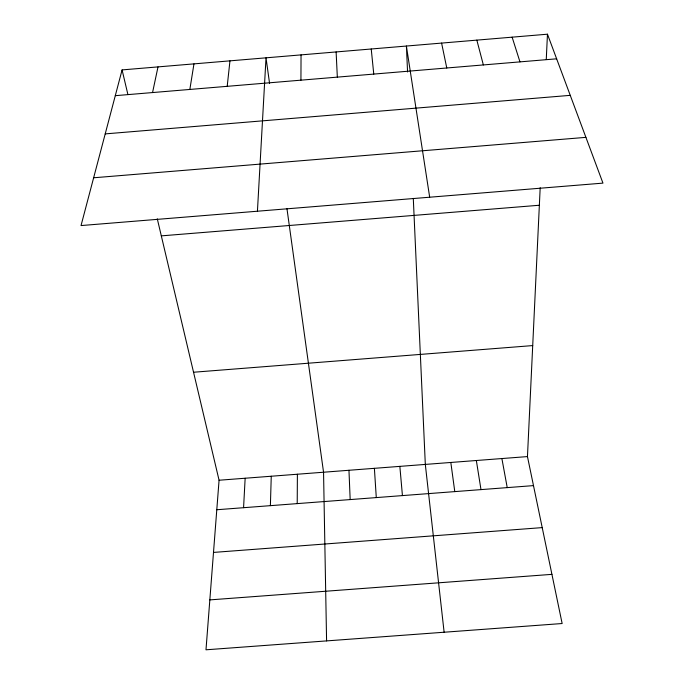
<?xml version="1.0" encoding="UTF-8"?>
<svg xmlns="http://www.w3.org/2000/svg" width="684" height="684" viewBox="0 0 684 684"><rect width="100%" height="100%" fill="white"/><g stroke="black" fill="none" stroke-linecap="round" stroke-linejoin="round"><path stroke-width="1.03" d="M300.934 80.173L301.046 54.891M297.215 503.612L297.395 474.234M270.385 505.656L271.257 476.235M157.286 218.837L219.068 480.236L205.987 649.8L562.145 623.526L527.458 456.587L540.189 187.698M546.268 59.354L547.465 34.2L122.085 69.913L81.037 225.566L602.963 183.124L547.465 34.2M243.572 507.699L245.154 478.236M257.432 211.219L266.016 57.832L269.582 83.499M227.199 86.329L229.961 60.859M189.844 89.45L193.965 63.877M152.549 92.571L158.004 66.895M115.297 95.675L556.639 58.815M105.216 133.893L570.251 95.35M93.64 177.78L585.906 137.356M161.313 235.869L539.36 205.243M193.538 372.241L532.716 345.582M219.068 480.236L527.458 456.587M216.794 509.742L533.486 485.614M213.502 552.415L542.215 527.612M209.834 599.894L551.928 574.355M512.128 37.167L519.968 61.876M476.842 40.125L483.349 64.937M122.085 69.913L127.848 94.298M441.599 43.092L446.772 67.99M501.885 458.545L507.229 487.615M476.346 460.503L480.989 489.616M429.68 197.214L406.399 46.042L407.57 71.974M286.955 208.637L323.549 472.225L326.584 640.899M450.824 462.461L454.783 491.608M444.121 632.23L425.32 464.419L413.29 198.36M371.232 49L373.763 74.094M399.849 466.368L402.431 495.601M374.387 468.326L376.286 497.593M336.118 51.941L337.332 77.13M348.96 470.276L350.174 499.576"/></g></svg>
